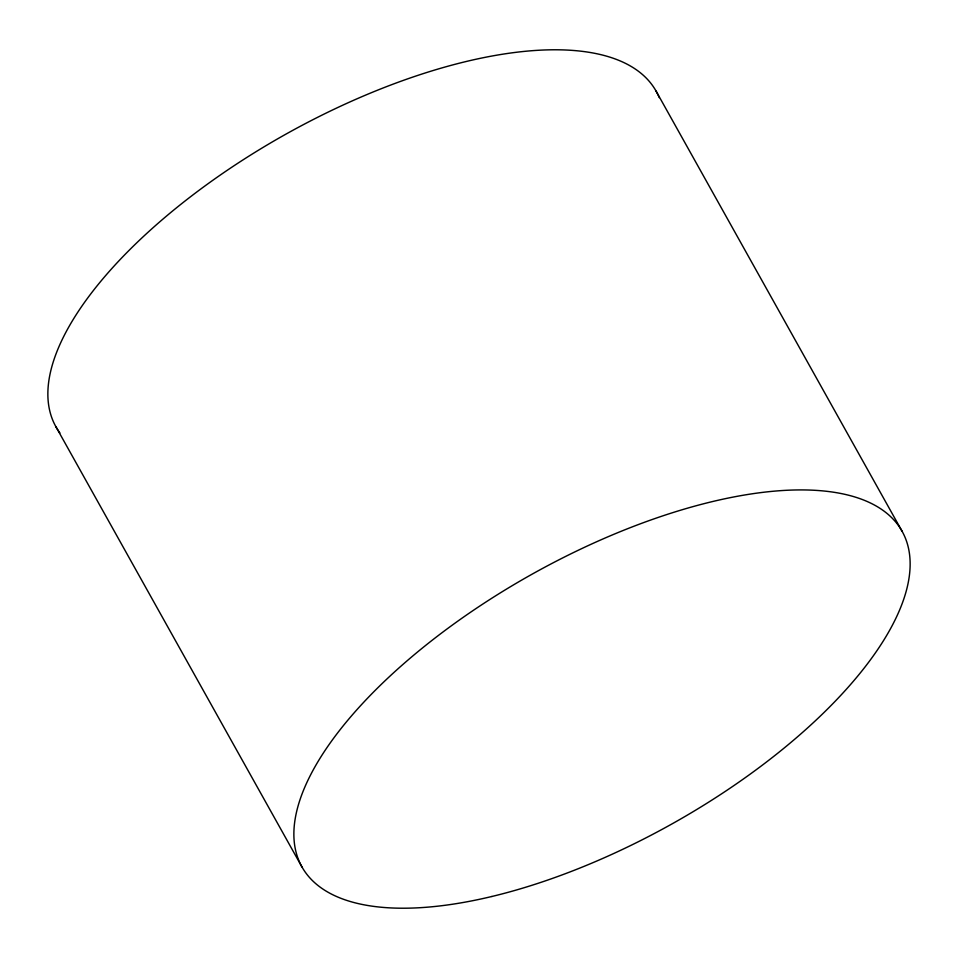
<?xml version="1.0" encoding="UTF-8"?>
<svg xmlns="http://www.w3.org/2000/svg" width="958" height="958" viewBox="0 0 958 958"><rect width="100%" height="100%" fill="white"/><g stroke="black" fill="none" stroke-linecap="round" stroke-linejoin="round"><path stroke-width="1.44" d="M656.062 91.07L902.053 531.211M55.947 426.789L301.938 866.93M59.911 432.932A343.814 143.125 -29.2 0 1 285.891 134.156A343.814 143.125 -29.2 0 1 659.248 97.656M491.873 896.484A343.814 143.125 -29.2 0 0 906.292 540.54A343.814 143.125 -29.2 0 0 407.821 660.182A343.814 143.125 -29.2 0 0 491.873 896.484"/></g></svg>
